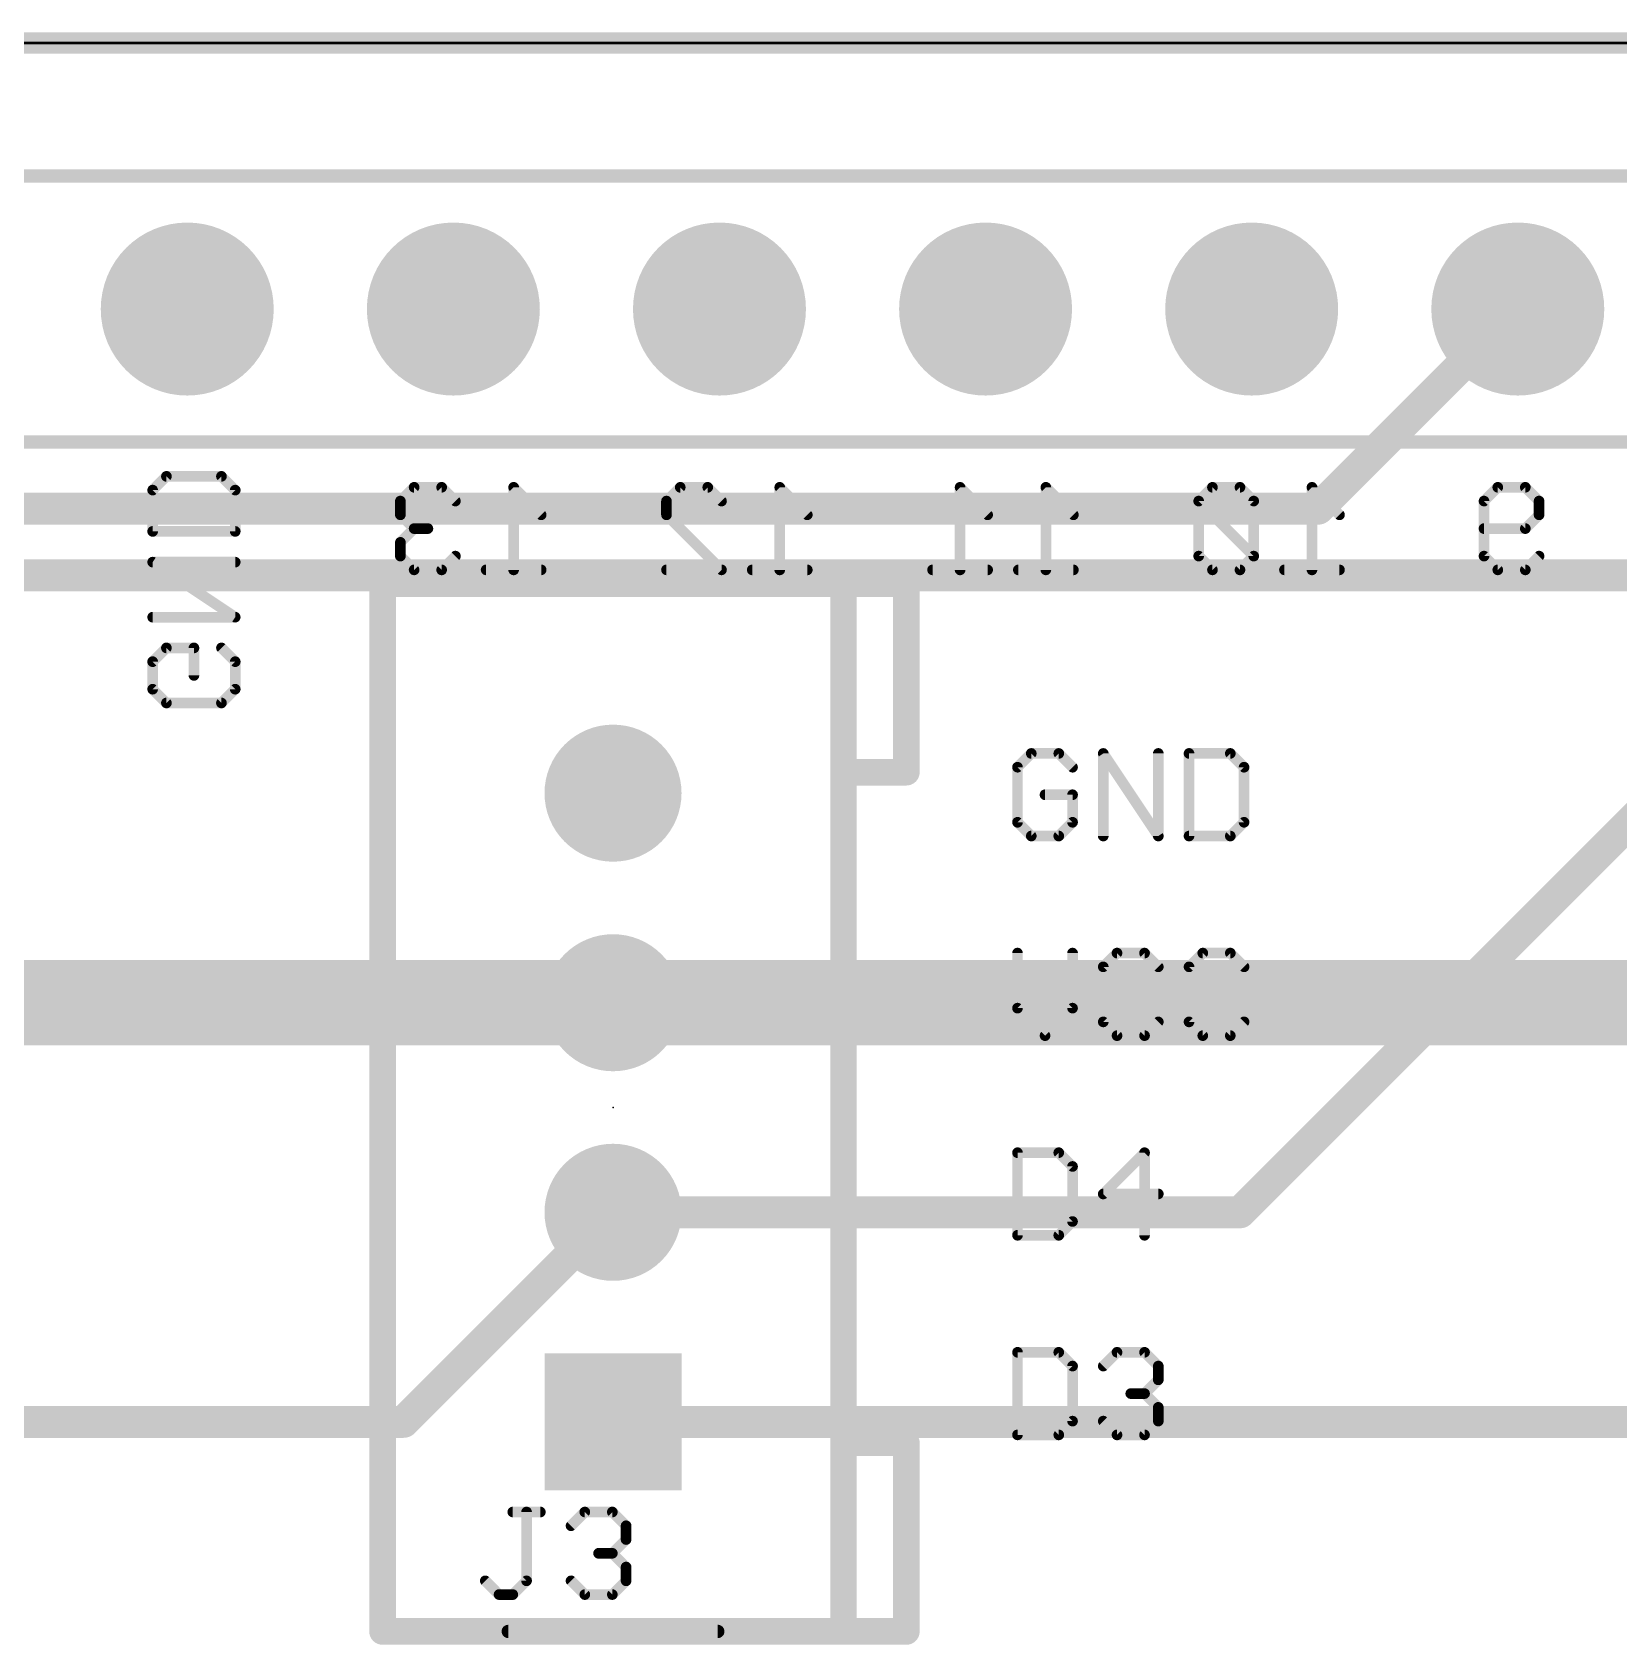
# Model space of a CAD drawing. Extents: x -0.23 to 5.5, y -0.23 to 4.66.
# Drawn here: x 0.982 to 1.578, y 1.498 to 2.104 of the extents above; entities that cross this region are included whole.
import ezdxf

# ---------------------------------------------------------------- set-up
doc = ezdxf.new("R2010")
doc.units = 0
for name, color, linetype in [('1', 14, 'CONTINUOUS'), ('16', 174, 'CONTINUOUS'), ('17', 94, 'CONTINUOUS'), ('20', 214, 'CONTINUOUS'), ('21', 251, 'CONTINUOUS'), ('22', 134, 'CONTINUOUS'), ('23', 178, 'CONTINUOUS'), ('25', 251, 'CONTINUOUS')]:
    doc.layers.add(name, color=color, linetype=linetype)

# ---------------------------------------------------------------- blocks, each defined once
blk = doc.blocks.new('SQUAREP')
blk.add_solid([(-0.5, -0.5), (0.5, -0.5), (-0.5, 0.5), (0.5, 0.5)])
blk = doc.blocks.new('ROUNDP')
at = {"const_width": 0.5}
blk.add_lwpolyline([(0, -0.25, 1), (0, 0.25, 1), (0, -0.25)], format="xyb", dxfattribs=at)

msp = doc.modelspace()

# ---------------------------------------------------------------- linework, layer by layer
at = {"layer": '1'}
for points, const_width in [([(0, 2.1), (2.7, 2.1)], 0.008), ([(0.725, 1.73937), (1.2, 1.73937)], 0.032), ([(1.675, 1.73937), (1.2, 1.73937)], 0.032)]:
    msp.add_lwpolyline(points, dxfattribs=dict(at, const_width=const_width))
at = {"layer": '1', "const_width": 0.016}
for points in [[(1.2, 1.74737, 1), (1.2, 1.73137)], [(1.2, 1.73137, 1), (1.2, 1.74737)]]:
    msp.add_lwpolyline(points, format="xyb", dxfattribs=at)
at = {"layer": '16'}
for points, const_width in [([(0, 2.1), (2.7, 2.1)], 0.008), ([(1.465, 1.925), (1.54, 2)], 0.012), ([(0.735, 1.925), (1.465, 1.925)], 0.012), ([(1.7, 1.925), (1.43563, 1.66063)], 0.012), ([(0.965, 1.9), (1.64, 1.9)], 0.012), ([(1.12126, 1.58189), (1.2, 1.66063)], 0.012), ([(1.2, 1.66063), (1.43563, 1.66063)], 0.012), ([(0.725, 1.58189), (1.12126, 1.58189)], 0.012), ([(1.2, 1.58189), (1.59626, 1.58189)], 0.012)]:
    msp.add_lwpolyline(points, dxfattribs=dict(at, const_width=const_width))
at = {"layer": '16', "const_width": 0.006}
for points in [[(1.542121, 1.997879, 1), (1.537879, 2.002121)], [(1.462879, 1.927121, 1), (1.467121, 1.922879)], [(1.465, 1.922, 1), (1.465, 1.928)], [(1.2, 1.66363, 1), (1.2, 1.65763)], [(1.202121, 1.658509, 1), (1.197879, 1.662751)], [(1.43563, 1.65763, 1), (1.43563, 1.66363)], [(1.433509, 1.662751, 1), (1.437751, 1.658509)], [(1.12126, 1.57889, 1), (1.12126, 1.58489)], [(1.2, 1.58489, 1), (1.2, 1.57889)], [(1.119139, 1.584011, 1), (1.123381, 1.579768)]]:
    msp.add_lwpolyline(points, format="xyb", dxfattribs=at)
at = {"layer": '20', "const_width": 0.001}
for points in [[(0.05, 2.1), (2.5, 2.1)], [(2.65, 2.1), (0.2, 2.1)]]:
    msp.add_lwpolyline(points, dxfattribs=at)
at = {"layer": '21'}
for points, const_width in [([(0, 2.1), (2.54, 2.1)], 0.005), ([(0.69, 2.05), (1.69, 2.05)], 0.005), ([(1.69, 1.95), (0.69, 1.95)], 0.005), ([(1.286614, 1.89685), (1.113386, 1.89685)], 0.01), ([(1.113386, 1.50315), (1.113386, 1.89685)], 0.01), ([(1.140945, 1.89685), (1.259055, 1.89685)], 0.01), ([(1.286614, 1.825984), (1.286614, 1.89685)], 0.01), ([(1.310236, 1.89685), (1.286614, 1.89685)], 0.01), ([(1.310236, 1.825984), (1.310236, 1.89685)], 0.01), ([(1.286614, 1.574016), (1.286614, 1.825984)], 0.01), ([(1.286614, 1.825984), (1.310236, 1.825984)], 0.01), ([(1.357171, 1.833026), (1.352, 1.827855)], 0.004), ([(1.352, 1.827855), (1.352, 1.807171)], 0.004), ([(1.367513, 1.833026), (1.357171, 1.833026)], 0.004), ([(1.372684, 1.827855), (1.367513, 1.833026)], 0.004), ([(1.384227, 1.802), (1.384227, 1.833026)], 0.004), ([(1.384227, 1.833026), (1.404912, 1.802)], 0.004), ([(1.404912, 1.802), (1.404912, 1.833026)], 0.004), ([(1.416455, 1.833026), (1.416455, 1.802)], 0.004), ([(1.431968, 1.833026), (1.416455, 1.833026)], 0.004), ([(1.437139, 1.827855), (1.431968, 1.833026)], 0.004), ([(1.437139, 1.807171), (1.437139, 1.827855)], 0.004), ([(1.372684, 1.817513), (1.362342, 1.817513)], 0.004), ([(1.372684, 1.807171), (1.372684, 1.817513)], 0.004), ([(1.352, 1.807171), (1.357171, 1.802)], 0.004), ([(1.367513, 1.802), (1.372684, 1.807171)], 0.004), ([(1.431968, 1.802), (1.437139, 1.807171)], 0.004), ([(1.357171, 1.802), (1.367513, 1.802)], 0.004), ([(1.416455, 1.802), (1.431968, 1.802)], 0.004), ([(1.352, 1.758026), (1.352, 1.737342)], 0.004), ([(1.372684, 1.737342), (1.372684, 1.758026)], 0.004), ([(1.389398, 1.758026), (1.384227, 1.752855)], 0.004), ([(1.399741, 1.758026), (1.389398, 1.758026)], 0.004), ([(1.404912, 1.752855), (1.399741, 1.758026)], 0.004), ([(1.421626, 1.758026), (1.416455, 1.752855)], 0.004), ([(1.431968, 1.758026), (1.421626, 1.758026)], 0.004), ([(1.437139, 1.752855), (1.431968, 1.758026)], 0.004), ([(1.384227, 1.752855), (1.384227, 1.732171)], 0.004), ([(1.416455, 1.752855), (1.416455, 1.732171)], 0.004), ([(1.352, 1.737342), (1.362342, 1.727)], 0.004), ([(1.362342, 1.727), (1.372684, 1.737342)], 0.004), ([(1.384227, 1.732171), (1.389398, 1.727)], 0.004), ([(1.399741, 1.727), (1.404912, 1.732171)], 0.004), ([(1.416455, 1.732171), (1.421626, 1.727)], 0.004), ([(1.431968, 1.727), (1.437139, 1.732171)], 0.004), ([(1.389398, 1.727), (1.399741, 1.727)], 0.004), ([(1.421626, 1.727), (1.431968, 1.727)], 0.004), ([(1.352, 1.683026), (1.352, 1.652)], 0.004), ([(1.367513, 1.683026), (1.352, 1.683026)], 0.004), ([(1.372684, 1.677855), (1.367513, 1.683026)], 0.004), ([(1.399741, 1.683026), (1.384227, 1.667513)], 0.004), ([(1.399741, 1.652), (1.399741, 1.683026)], 0.004), ([(1.372684, 1.657171), (1.372684, 1.677855)], 0.004), ([(1.384227, 1.667513), (1.404912, 1.667513)], 0.004), ([(1.352, 1.652), (1.367513, 1.652)], 0.004), ([(1.367513, 1.652), (1.372684, 1.657171)], 0.004), ([(1.352, 1.608026), (1.352, 1.577)], 0.004), ([(1.367513, 1.608026), (1.352, 1.608026)], 0.004), ([(1.372684, 1.602855), (1.367513, 1.608026)], 0.004), ([(1.384227, 1.602855), (1.389398, 1.608026)], 0.004), ([(1.389398, 1.608026), (1.399741, 1.608026)], 0.004), ([(1.399741, 1.608026), (1.404912, 1.602855)], 0.004), ([(1.372684, 1.582171), (1.372684, 1.602855)], 0.004), ([(1.404912, 1.597684), (1.399741, 1.592513)], 0.004), ([(1.404912, 1.602855), (1.404912, 1.597684)], 0.004), ([(1.399741, 1.592513), (1.39457, 1.592513)], 0.004), ([(1.399741, 1.592513), (1.404912, 1.587342)], 0.004), ([(1.404912, 1.587342), (1.404912, 1.582171)], 0.004), ([(1.367513, 1.577), (1.372684, 1.582171)], 0.004), ([(1.389398, 1.577), (1.384227, 1.582171)], 0.004), ([(1.404912, 1.582171), (1.399741, 1.577)], 0.004), ([(1.286614, 1.50315), (1.286614, 1.574016)], 0.01), ([(1.310236, 1.574016), (1.286614, 1.574016)], 0.01), ([(1.310236, 1.50315), (1.310236, 1.574016)], 0.01), ([(1.352, 1.577), (1.367513, 1.577)], 0.004), ([(1.399741, 1.577), (1.389398, 1.577)], 0.004), ([(1.113386, 1.50315), (1.286614, 1.50315)], 0.01), ([(1.16063, 1.50315), (1.23937, 1.50315)], 0.005), ([(1.286614, 1.50315), (1.310236, 1.50315)], 0.01)]:
    msp.add_lwpolyline(points, dxfattribs=dict(at, const_width=const_width))
for points, const_width in [([(1.113386, 1.89935, 1), (1.113386, 1.89435)], 0.005), ([(1.115886, 1.89685, 1), (1.110886, 1.89685)], 0.005), ([(1.140945, 1.89935, 1), (1.140945, 1.89435)], 0.005), ([(1.259055, 1.89435, 1), (1.259055, 1.89935)], 0.005), ([(1.289114, 1.89685, 1), (1.284114, 1.89685)], 0.005), ([(1.286614, 1.89935, 1), (1.286614, 1.89435)], 0.005), ([(1.286614, 1.89435, 1), (1.286614, 1.89935)], 0.005), ([(1.312736, 1.89685, 1), (1.307736, 1.89685)], 0.005), ([(1.310236, 1.89435, 1), (1.310236, 1.89935)], 0.005), ([(1.289114, 1.825984, 1), (1.284114, 1.825984)], 0.005), ([(1.286614, 1.828484, 1), (1.286614, 1.823484)], 0.005), ([(1.310236, 1.823484, 1), (1.310236, 1.828484)], 0.005), ([(1.353, 1.827855, 1), (1.351, 1.827855)], 0.002), ([(1.357171, 1.834026, 1), (1.357171, 1.832026)], 0.002), ([(1.357878, 1.832319, 1), (1.356464, 1.833734)], 0.002), ([(1.36822, 1.833734, 1), (1.366806, 1.832319)], 0.002), ([(1.367513, 1.832026, 1), (1.367513, 1.834026)], 0.002), ([(1.38506, 1.833581, 1), (1.383395, 1.832472)], 0.002), ([(1.385227, 1.833026, 1), (1.383227, 1.833026)], 0.002), ([(1.405912, 1.833026, 1), (1.403912, 1.833026)], 0.002), ([(1.417455, 1.833026, 1), (1.415455, 1.833026)], 0.002), ([(1.416455, 1.834026, 1), (1.416455, 1.832026)], 0.002), ([(1.432675, 1.833734, 1), (1.431261, 1.832319)], 0.002), ([(1.431968, 1.832026, 1), (1.431968, 1.834026)], 0.002), ([(1.438139, 1.827855, 1), (1.436139, 1.827855)], 0.002), ([(1.284114, 1.825984, 1), (1.289114, 1.825984)], 0.005), ([(1.307736, 1.825984, 1), (1.312736, 1.825984)], 0.005), ([(1.351293, 1.828562, 1), (1.352707, 1.827148)], 0.002), ([(1.371977, 1.827148, 1), (1.373391, 1.828562)], 0.002), ([(1.436432, 1.827148, 1), (1.437846, 1.828562)], 0.002), ([(1.362342, 1.818513, 1), (1.362342, 1.816513)], 0.002), ([(1.373684, 1.817513, 1), (1.371684, 1.817513)], 0.002), ([(1.372684, 1.816513, 1), (1.372684, 1.818513)], 0.002), ([(1.352707, 1.807878, 1), (1.351293, 1.806464)], 0.002), ([(1.351, 1.807171, 1), (1.353, 1.807171)], 0.002), ([(1.371684, 1.807171, 1), (1.373684, 1.807171)], 0.002), ([(1.373391, 1.806464, 1), (1.371977, 1.807878)], 0.002), ([(1.436139, 1.807171, 1), (1.438139, 1.807171)], 0.002), ([(1.437846, 1.806464, 1), (1.436432, 1.807878)], 0.002), ([(1.357171, 1.803, 1), (1.357171, 1.801)], 0.002), ([(1.356464, 1.801293, 1), (1.357878, 1.802707)], 0.002), ([(1.366806, 1.802707, 1), (1.36822, 1.801293)], 0.002), ([(1.367513, 1.801, 1), (1.367513, 1.803)], 0.002), ([(1.383227, 1.802, 1), (1.385227, 1.802)], 0.002), ([(1.403912, 1.802, 1), (1.405912, 1.802)], 0.002), ([(1.40408, 1.801445, 1), (1.405744, 1.802555)], 0.002), ([(1.416455, 1.803, 1), (1.416455, 1.801)], 0.002), ([(1.415455, 1.802, 1), (1.417455, 1.802)], 0.002), ([(1.431261, 1.802707, 1), (1.432675, 1.801293)], 0.002), ([(1.431968, 1.801, 1), (1.431968, 1.803)], 0.002), ([(1.353, 1.758026, 1), (1.351, 1.758026)], 0.002), ([(1.373684, 1.758026, 1), (1.371684, 1.758026)], 0.002), ([(1.389398, 1.759026, 1), (1.389398, 1.757026)], 0.002), ([(1.390106, 1.757319, 1), (1.388691, 1.758734)], 0.002), ([(1.400448, 1.758734, 1), (1.399034, 1.757319)], 0.002), ([(1.399741, 1.757026, 1), (1.399741, 1.759026)], 0.002), ([(1.421626, 1.759026, 1), (1.421626, 1.757026)], 0.002), ([(1.422333, 1.757319, 1), (1.420919, 1.758734)], 0.002), ([(1.432675, 1.758734, 1), (1.431261, 1.757319)], 0.002), ([(1.431968, 1.757026, 1), (1.431968, 1.759026)], 0.002), ([(1.385227, 1.752855, 1), (1.383227, 1.752855)], 0.002), ([(1.38352, 1.753562, 1), (1.384935, 1.752148)], 0.002), ([(1.404205, 1.752148, 1), (1.405619, 1.753562)], 0.002), ([(1.417455, 1.752855, 1), (1.415455, 1.752855)], 0.002), ([(1.415748, 1.753562, 1), (1.417162, 1.752148)], 0.002), ([(1.436432, 1.752148, 1), (1.437846, 1.753562)], 0.002), ([(1.352707, 1.738049, 1), (1.351293, 1.736635)], 0.002), ([(1.373391, 1.736635, 1), (1.371977, 1.738049)], 0.002), ([(1.351, 1.737342, 1), (1.353, 1.737342)], 0.002), ([(1.371684, 1.737342, 1), (1.373684, 1.737342)], 0.002), ([(1.384935, 1.732878, 1), (1.38352, 1.731464)], 0.002), ([(1.383227, 1.732171, 1), (1.385227, 1.732171)], 0.002), ([(1.405619, 1.731464, 1), (1.404205, 1.732878)], 0.002), ([(1.417162, 1.732878, 1), (1.415748, 1.731464)], 0.002), ([(1.415455, 1.732171, 1), (1.417455, 1.732171)], 0.002), ([(1.437846, 1.731464, 1), (1.436432, 1.732878)], 0.002), ([(1.361635, 1.727707, 1), (1.363049, 1.726293)], 0.002), ([(1.361635, 1.726293, 1), (1.363049, 1.727707)], 0.002), ([(1.389398, 1.728, 1), (1.389398, 1.726)], 0.002), ([(1.388691, 1.726293, 1), (1.390106, 1.727707)], 0.002), ([(1.399034, 1.727707, 1), (1.400448, 1.726293)], 0.002), ([(1.399741, 1.726, 1), (1.399741, 1.728)], 0.002), ([(1.421626, 1.728, 1), (1.421626, 1.726)], 0.002), ([(1.420919, 1.726293, 1), (1.422333, 1.727707)], 0.002), ([(1.431261, 1.727707, 1), (1.432675, 1.726293)], 0.002), ([(1.431968, 1.726, 1), (1.431968, 1.728)], 0.002), ([(1.353, 1.683026, 1), (1.351, 1.683026)], 0.002), ([(1.352, 1.684026, 1), (1.352, 1.682026)], 0.002), ([(1.36822, 1.683734, 1), (1.366806, 1.682319)], 0.002), ([(1.367513, 1.682026, 1), (1.367513, 1.684026)], 0.002), ([(1.400741, 1.683026, 1), (1.398741, 1.683026)], 0.002), ([(1.400448, 1.682319, 1), (1.399034, 1.683734)], 0.002), ([(1.373684, 1.677855, 1), (1.371684, 1.677855)], 0.002), ([(1.371977, 1.677148, 1), (1.373391, 1.678562)], 0.002), ([(1.384227, 1.668513, 1), (1.384227, 1.666513)], 0.002), ([(1.38352, 1.66822, 1), (1.384935, 1.666806)], 0.002), ([(1.404912, 1.666513, 1), (1.404912, 1.668513)], 0.002), ([(1.352, 1.653, 1), (1.352, 1.651)], 0.002), ([(1.367513, 1.651, 1), (1.367513, 1.653)], 0.002), ([(1.371684, 1.657171, 1), (1.373684, 1.657171)], 0.002), ([(1.373391, 1.656464, 1), (1.371977, 1.657878)], 0.002), ([(1.351, 1.652, 1), (1.353, 1.652)], 0.002), ([(1.366806, 1.652707, 1), (1.36822, 1.651293)], 0.002), ([(1.398741, 1.652, 1), (1.400741, 1.652)], 0.002), ([(1.353, 1.608026, 1), (1.351, 1.608026)], 0.002), ([(1.352, 1.609026, 1), (1.352, 1.607026)], 0.002), ([(1.36822, 1.608734, 1), (1.366806, 1.607319)], 0.002), ([(1.367513, 1.607026, 1), (1.367513, 1.609026)], 0.002), ([(1.389398, 1.609026, 1), (1.389398, 1.607026)], 0.002), ([(1.390106, 1.607319, 1), (1.388691, 1.608734)], 0.002), ([(1.400448, 1.608734, 1), (1.399034, 1.607319)], 0.002), ([(1.399741, 1.607026, 1), (1.399741, 1.609026)], 0.002), ([(1.373684, 1.602855, 1), (1.371684, 1.602855)], 0.002), ([(1.371977, 1.602148, 1), (1.373391, 1.603562)], 0.002), ([(1.38352, 1.603562, 1), (1.384935, 1.602148)], 0.002), ([(1.405912, 1.602855, 1), (1.403912, 1.602855)], 0.002), ([(1.404205, 1.602148, 1), (1.405619, 1.603562)], 0.002), ([(1.405619, 1.596977, 1), (1.404205, 1.598391)], 0.002), ([(1.39457, 1.593513, 1), (1.39457, 1.591513)], 0.002), ([(1.400448, 1.59322, 1), (1.399034, 1.591806)], 0.002), ([(1.399034, 1.59322, 1), (1.400448, 1.591806)], 0.002), ([(1.399741, 1.591513, 1), (1.399741, 1.593513)], 0.002), ([(1.403912, 1.597684, 1), (1.405912, 1.597684)], 0.002), ([(1.405912, 1.587342, 1), (1.403912, 1.587342)], 0.002), ([(1.404205, 1.586635, 1), (1.405619, 1.588049)], 0.002), ([(1.371684, 1.582171, 1), (1.373684, 1.582171)], 0.002), ([(1.373391, 1.581464, 1), (1.371977, 1.582878)], 0.002), ([(1.384935, 1.582878, 1), (1.38352, 1.581464)], 0.002), ([(1.403912, 1.582171, 1), (1.405912, 1.582171)], 0.002), ([(1.405619, 1.581464, 1), (1.404205, 1.582878)], 0.002), ([(1.289114, 1.574016, 1), (1.284114, 1.574016)], 0.005), ([(1.286614, 1.576516, 1), (1.286614, 1.571516)], 0.005), ([(1.284114, 1.574016, 1), (1.289114, 1.574016)], 0.005), ([(1.312736, 1.574016, 1), (1.307736, 1.574016)], 0.005), ([(1.310236, 1.571516, 1), (1.310236, 1.576516)], 0.005), ([(1.352, 1.578, 1), (1.352, 1.576)], 0.002), ([(1.351, 1.577, 1), (1.353, 1.577)], 0.002), ([(1.366806, 1.577707, 1), (1.36822, 1.576293)], 0.002), ([(1.367513, 1.576, 1), (1.367513, 1.578)], 0.002), ([(1.389398, 1.578, 1), (1.389398, 1.576)], 0.002), ([(1.388691, 1.576293, 1), (1.390106, 1.577707)], 0.002), ([(1.399034, 1.577707, 1), (1.400448, 1.576293)], 0.002), ([(1.399741, 1.576, 1), (1.399741, 1.578)], 0.002), ([(1.113386, 1.50565, 1), (1.113386, 1.50065)], 0.005), ([(1.110886, 1.50315, 1), (1.115886, 1.50315)], 0.005), ([(1.16063, 1.5044, 1), (1.16063, 1.5019)], 0.0025), ([(1.23937, 1.5019, 1), (1.23937, 1.5044)], 0.0025), ([(1.286614, 1.50565, 1), (1.286614, 1.50065)], 0.005), ([(1.284114, 1.50315, 1), (1.289114, 1.50315)], 0.005), ([(1.286614, 1.50065, 1), (1.286614, 1.50565)], 0.005), ([(1.307736, 1.50315, 1), (1.312736, 1.50315)], 0.005), ([(1.310236, 1.50065, 1), (1.310236, 1.50565)], 0.005)]:
    msp.add_lwpolyline(points, format="xyb", dxfattribs=dict(at, const_width=const_width))
at = {"layer": '22', "const_width": 0.004}
for points in [[(1.027, 1.931968), (1.032171, 1.937139)], [(1.032171, 1.937139), (1.052855, 1.937139)], [(1.052855, 1.937139), (1.058026, 1.931968)], [(1.027, 1.916455), (1.027, 1.931968)], [(1.058026, 1.931968), (1.058026, 1.916455)], [(1.125259, 1.933026), (1.120088, 1.927855)], [(1.135602, 1.933026), (1.125259, 1.933026)], [(1.140773, 1.927855), (1.135602, 1.933026)], [(1.173, 1.922684), (1.162658, 1.933026)], [(1.162658, 1.933026), (1.162658, 1.902)], [(1.220088, 1.927855), (1.225259, 1.933026)], [(1.225259, 1.933026), (1.235602, 1.933026)], [(1.235602, 1.933026), (1.240773, 1.927855)], [(1.273, 1.922684), (1.262658, 1.933026)], [(1.262658, 1.933026), (1.262658, 1.902)], [(1.340773, 1.922684), (1.33043, 1.933026)], [(1.33043, 1.933026), (1.33043, 1.902)], [(1.373, 1.922684), (1.362658, 1.933026)], [(1.362658, 1.933026), (1.362658, 1.902)], [(1.425259, 1.933026), (1.420088, 1.927855)], [(1.435602, 1.933026), (1.425259, 1.933026)], [(1.440773, 1.927855), (1.435602, 1.933026)], [(1.473, 1.922684), (1.462658, 1.933026)], [(1.462658, 1.933026), (1.462658, 1.902)], [(1.527316, 1.927855), (1.532487, 1.933026)], [(1.532487, 1.933026), (1.542829, 1.933026)], [(1.542829, 1.933026), (1.548, 1.927855)], [(1.120088, 1.927855), (1.120088, 1.922684)], [(1.220088, 1.922684), (1.220088, 1.927855)], [(1.420088, 1.927855), (1.420088, 1.907171)], [(1.440773, 1.907171), (1.420088, 1.927855)], [(1.440773, 1.907171), (1.440773, 1.927855)], [(1.527316, 1.907171), (1.527316, 1.927855)], [(1.548, 1.927855), (1.548, 1.922684)], [(1.120088, 1.922684), (1.125259, 1.917513)], [(1.240773, 1.902), (1.220088, 1.922684)], [(1.548, 1.922684), (1.542829, 1.917513)], [(1.058026, 1.916455), (1.027, 1.916455)], [(1.125259, 1.917513), (1.120088, 1.912342)], [(1.125259, 1.917513), (1.13043, 1.917513)], [(1.542829, 1.917513), (1.527316, 1.917513)], [(1.120088, 1.912342), (1.120088, 1.907171)], [(1.120088, 1.907171), (1.125259, 1.902)], [(1.135602, 1.902), (1.140773, 1.907171)], [(1.420088, 1.907171), (1.425259, 1.902)], [(1.435602, 1.902), (1.440773, 1.907171)], [(1.532487, 1.902), (1.527316, 1.907171)], [(1.548, 1.907171), (1.542829, 1.902)], [(1.058026, 1.884227), (1.027, 1.904912)], [(1.027, 1.904912), (1.058026, 1.904912)], [(1.125259, 1.902), (1.135602, 1.902)], [(1.173, 1.902), (1.152316, 1.902)], [(1.220088, 1.902), (1.240773, 1.902)], [(1.273, 1.902), (1.252316, 1.902)], [(1.340773, 1.902), (1.320088, 1.902)], [(1.373, 1.902), (1.352316, 1.902)], [(1.425259, 1.902), (1.435602, 1.902)], [(1.473, 1.902), (1.452316, 1.902)], [(1.542829, 1.902), (1.532487, 1.902)], [(1.027, 1.884227), (1.058026, 1.884227)], [(1.027, 1.867513), (1.032171, 1.872684)], [(1.032171, 1.872684), (1.042513, 1.872684)], [(1.042513, 1.872684), (1.042513, 1.862342)], [(1.052855, 1.872684), (1.058026, 1.867513)], [(1.027, 1.857171), (1.027, 1.867513)], [(1.058026, 1.867513), (1.058026, 1.857171)], [(1.032171, 1.852), (1.027, 1.857171)], [(1.052855, 1.852), (1.032171, 1.852)], [(1.058026, 1.857171), (1.052855, 1.852)]]:
    msp.add_lwpolyline(points, dxfattribs=at)
at = {"layer": '22', "const_width": 0.002}
for points in [[(1.032171, 1.938139, 1), (1.032171, 1.936139)], [(1.032878, 1.936432, 1), (1.031464, 1.937846)], [(1.053562, 1.937846, 1), (1.052148, 1.936432)], [(1.052855, 1.936139, 1), (1.052855, 1.938139)], [(1.028, 1.931968, 1), (1.026, 1.931968)], [(1.026293, 1.932675, 1), (1.027707, 1.931261)], [(1.059026, 1.931968, 1), (1.057026, 1.931968)], [(1.057319, 1.931261, 1), (1.058734, 1.932675)], [(1.125259, 1.934026, 1), (1.125259, 1.932026)], [(1.125966, 1.932319, 1), (1.124552, 1.933734)], [(1.136309, 1.933734, 1), (1.134894, 1.932319)], [(1.135602, 1.932026, 1), (1.135602, 1.934026)], [(1.163365, 1.933734, 1), (1.161951, 1.932319)], [(1.163658, 1.933026, 1), (1.161658, 1.933026)], [(1.225259, 1.934026, 1), (1.225259, 1.932026)], [(1.225966, 1.932319, 1), (1.224552, 1.933734)], [(1.236309, 1.933734, 1), (1.234894, 1.932319)], [(1.235602, 1.932026, 1), (1.235602, 1.934026)], [(1.263365, 1.933734, 1), (1.261951, 1.932319)], [(1.263658, 1.933026, 1), (1.261658, 1.933026)], [(1.331137, 1.933734, 1), (1.329723, 1.932319)], [(1.33143, 1.933026, 1), (1.32943, 1.933026)], [(1.363365, 1.933734, 1), (1.361951, 1.932319)], [(1.363658, 1.933026, 1), (1.361658, 1.933026)], [(1.425259, 1.934026, 1), (1.425259, 1.932026)], [(1.425966, 1.932319, 1), (1.424552, 1.933734)], [(1.436309, 1.933734, 1), (1.434894, 1.932319)], [(1.435602, 1.932026, 1), (1.435602, 1.934026)], [(1.463365, 1.933734, 1), (1.461951, 1.932319)], [(1.463658, 1.933026, 1), (1.461658, 1.933026)], [(1.532487, 1.934026, 1), (1.532487, 1.932026)], [(1.533194, 1.932319, 1), (1.53178, 1.933734)], [(1.543536, 1.933734, 1), (1.542122, 1.932319)], [(1.542829, 1.932026, 1), (1.542829, 1.934026)], [(1.121088, 1.927855, 1), (1.119088, 1.927855)], [(1.119381, 1.928562, 1), (1.120795, 1.927148)], [(1.140065, 1.927148, 1), (1.14148, 1.928562)], [(1.221088, 1.927855, 1), (1.219088, 1.927855)], [(1.219381, 1.928562, 1), (1.220795, 1.927148)], [(1.240065, 1.927148, 1), (1.24148, 1.928562)], [(1.421088, 1.927855, 1), (1.419088, 1.927855)], [(1.420795, 1.928562, 1), (1.419381, 1.927148)], [(1.419381, 1.928562, 1), (1.420795, 1.927148)], [(1.441773, 1.927855, 1), (1.439773, 1.927855)], [(1.440065, 1.927148, 1), (1.44148, 1.928562)], [(1.528316, 1.927855, 1), (1.526316, 1.927855)], [(1.526609, 1.928562, 1), (1.528023, 1.927148)], [(1.549, 1.927855, 1), (1.547, 1.927855)], [(1.547293, 1.927148, 1), (1.548707, 1.928562)], [(1.120795, 1.923391, 1), (1.119381, 1.921977)], [(1.119088, 1.922684, 1), (1.121088, 1.922684)], [(1.172293, 1.921977, 1), (1.173707, 1.923391)], [(1.220795, 1.923391, 1), (1.219381, 1.921977)], [(1.219088, 1.922684, 1), (1.221088, 1.922684)], [(1.272293, 1.921977, 1), (1.273707, 1.923391)], [(1.340065, 1.921977, 1), (1.34148, 1.923391)], [(1.372293, 1.921977, 1), (1.373707, 1.923391)], [(1.472293, 1.921977, 1), (1.473707, 1.923391)], [(1.547, 1.922684, 1), (1.549, 1.922684)], [(1.548707, 1.921977, 1), (1.547293, 1.923391)], [(1.027, 1.917455, 1), (1.027, 1.915455)], [(1.026, 1.916455, 1), (1.028, 1.916455)], [(1.057026, 1.916455, 1), (1.059026, 1.916455)], [(1.058026, 1.915455, 1), (1.058026, 1.917455)], [(1.125259, 1.918513, 1), (1.125259, 1.916513)], [(1.125966, 1.916806, 1), (1.124552, 1.91822)], [(1.124552, 1.916806, 1), (1.125966, 1.91822)], [(1.13043, 1.916513, 1), (1.13043, 1.918513)], [(1.527316, 1.918513, 1), (1.527316, 1.916513)], [(1.542122, 1.91822, 1), (1.543536, 1.916806)], [(1.542829, 1.916513, 1), (1.542829, 1.918513)], [(1.121088, 1.912342, 1), (1.119088, 1.912342)], [(1.119381, 1.913049, 1), (1.120795, 1.911635)], [(1.120795, 1.907878, 1), (1.119381, 1.906464)], [(1.14148, 1.906464, 1), (1.140065, 1.907878)], [(1.420795, 1.907878, 1), (1.419381, 1.906464)], [(1.44148, 1.906464, 1), (1.440065, 1.907878)], [(1.440065, 1.906464, 1), (1.44148, 1.907878)], [(1.528023, 1.907878, 1), (1.526609, 1.906464)], [(1.548707, 1.906464, 1), (1.547293, 1.907878)], [(1.027555, 1.905744, 1), (1.026445, 1.90408)], [(1.027, 1.905912, 1), (1.027, 1.903912)], [(1.058026, 1.903912, 1), (1.058026, 1.905912)], [(1.119088, 1.907171, 1), (1.121088, 1.907171)], [(1.125259, 1.903, 1), (1.125259, 1.901)], [(1.124552, 1.901293, 1), (1.125966, 1.902707)], [(1.134894, 1.902707, 1), (1.136309, 1.901293)], [(1.135602, 1.901, 1), (1.135602, 1.903)], [(1.152316, 1.903, 1), (1.152316, 1.901)], [(1.161658, 1.902, 1), (1.163658, 1.902)], [(1.173, 1.901, 1), (1.173, 1.903)], [(1.220088, 1.903, 1), (1.220088, 1.901)], [(1.240065, 1.901293, 1), (1.24148, 1.902707)], [(1.240773, 1.901, 1), (1.240773, 1.903)], [(1.252316, 1.903, 1), (1.252316, 1.901)], [(1.261658, 1.902, 1), (1.263658, 1.902)], [(1.273, 1.901, 1), (1.273, 1.903)], [(1.320088, 1.903, 1), (1.320088, 1.901)], [(1.32943, 1.902, 1), (1.33143, 1.902)], [(1.340773, 1.901, 1), (1.340773, 1.903)], [(1.352316, 1.903, 1), (1.352316, 1.901)], [(1.361658, 1.902, 1), (1.363658, 1.902)], [(1.373, 1.901, 1), (1.373, 1.903)], [(1.419088, 1.907171, 1), (1.421088, 1.907171)], [(1.425259, 1.903, 1), (1.425259, 1.901)], [(1.424552, 1.901293, 1), (1.425966, 1.902707)], [(1.434894, 1.902707, 1), (1.436309, 1.901293)], [(1.435602, 1.901, 1), (1.435602, 1.903)], [(1.439773, 1.907171, 1), (1.441773, 1.907171)], [(1.452316, 1.903, 1), (1.452316, 1.901)], [(1.461658, 1.902, 1), (1.463658, 1.902)], [(1.473, 1.901, 1), (1.473, 1.903)], [(1.526316, 1.907171, 1), (1.528316, 1.907171)], [(1.532487, 1.903, 1), (1.532487, 1.901)], [(1.53178, 1.901293, 1), (1.533194, 1.902707)], [(1.542122, 1.902707, 1), (1.543536, 1.901293)], [(1.542829, 1.901, 1), (1.542829, 1.903)], [(1.027, 1.885227, 1), (1.027, 1.883227)], [(1.057472, 1.883395, 1), (1.058581, 1.88506)], [(1.058026, 1.883227, 1), (1.058026, 1.885227)], [(1.032171, 1.873684, 1), (1.032171, 1.871684)], [(1.032878, 1.871977, 1), (1.031464, 1.873391)], [(1.043513, 1.872684, 1), (1.041513, 1.872684)], [(1.042513, 1.871684, 1), (1.042513, 1.873684)], [(1.053562, 1.873391, 1), (1.052148, 1.871977)], [(1.028, 1.867513, 1), (1.026, 1.867513)], [(1.026293, 1.86822, 1), (1.027707, 1.866806)], [(1.059026, 1.867513, 1), (1.057026, 1.867513)], [(1.057319, 1.866806, 1), (1.058734, 1.86822)], [(1.041513, 1.862342, 1), (1.043513, 1.862342)], [(1.027707, 1.857878, 1), (1.026293, 1.856464)], [(1.026, 1.857171, 1), (1.028, 1.857171)], [(1.032171, 1.853, 1), (1.032171, 1.851)], [(1.052855, 1.851, 1), (1.052855, 1.853)], [(1.057026, 1.857171, 1), (1.059026, 1.857171)], [(1.058734, 1.856464, 1), (1.057319, 1.857878)], [(1.031464, 1.851293, 1), (1.032878, 1.852707)], [(1.052148, 1.852707, 1), (1.053562, 1.851293)]]:
    msp.add_lwpolyline(points, format="xyb", dxfattribs=at)
at = {"layer": '23'}
msp.add_point((1.2, 1.7), dxfattribs=at)
at = {"layer": '25', "const_width": 0.004}
for points in [[(1.162342, 1.548026), (1.172684, 1.548026)], [(1.167513, 1.522171), (1.167513, 1.548026)], [(1.184227, 1.542855), (1.189398, 1.548026)], [(1.189398, 1.548026), (1.199741, 1.548026)], [(1.199741, 1.548026), (1.204912, 1.542855)], [(1.204912, 1.537684), (1.199741, 1.532513)], [(1.204912, 1.542855), (1.204912, 1.537684)], [(1.199741, 1.532513), (1.19457, 1.532513)], [(1.199741, 1.532513), (1.204912, 1.527342)], [(1.204912, 1.527342), (1.204912, 1.522171)], [(1.152, 1.522171), (1.157171, 1.517)], [(1.162342, 1.517), (1.167513, 1.522171)], [(1.189398, 1.517), (1.184227, 1.522171)], [(1.204912, 1.522171), (1.199741, 1.517)], [(1.157171, 1.517), (1.162342, 1.517)], [(1.199741, 1.517), (1.189398, 1.517)]]:
    msp.add_lwpolyline(points, dxfattribs=at)
at = {"layer": '25', "const_width": 0.002}
for points in [[(1.162342, 1.549026, 1), (1.162342, 1.547026)], [(1.168513, 1.548026, 1), (1.166513, 1.548026)], [(1.172684, 1.547026, 1), (1.172684, 1.549026)], [(1.189398, 1.549026, 1), (1.189398, 1.547026)], [(1.190106, 1.547319, 1), (1.188691, 1.548734)], [(1.200448, 1.548734, 1), (1.199034, 1.547319)], [(1.199741, 1.547026, 1), (1.199741, 1.549026)], [(1.18352, 1.543562, 1), (1.184935, 1.542148)], [(1.205912, 1.542855, 1), (1.203912, 1.542855)], [(1.204205, 1.542148, 1), (1.205619, 1.543562)], [(1.205619, 1.536977, 1), (1.204205, 1.538391)], [(1.19457, 1.533513, 1), (1.19457, 1.531513)], [(1.200448, 1.53322, 1), (1.199034, 1.531806)], [(1.199034, 1.53322, 1), (1.200448, 1.531806)], [(1.199741, 1.531513, 1), (1.199741, 1.533513)], [(1.203912, 1.537684, 1), (1.205912, 1.537684)], [(1.205912, 1.527342, 1), (1.203912, 1.527342)], [(1.204205, 1.526635, 1), (1.205619, 1.528049)], [(1.152707, 1.522878, 1), (1.151293, 1.521464)], [(1.166513, 1.522171, 1), (1.168513, 1.522171)], [(1.16822, 1.521464, 1), (1.166806, 1.522878)], [(1.184935, 1.522878, 1), (1.18352, 1.521464)], [(1.203912, 1.522171, 1), (1.205912, 1.522171)], [(1.205619, 1.521464, 1), (1.204205, 1.522878)], [(1.157171, 1.518, 1), (1.157171, 1.516)], [(1.156464, 1.516293, 1), (1.157878, 1.517707)], [(1.161635, 1.517707, 1), (1.163049, 1.516293)], [(1.162342, 1.516, 1), (1.162342, 1.518)], [(1.189398, 1.518, 1), (1.189398, 1.516)], [(1.188691, 1.516293, 1), (1.190106, 1.517707)], [(1.199034, 1.517707, 1), (1.200448, 1.516293)], [(1.199741, 1.516, 1), (1.199741, 1.518)]]:
    msp.add_lwpolyline(points, format="xyb", dxfattribs=at)

# ---------------------------------------------------------------- block references
at = {"layer": '17', "xscale": 0.065, "yscale": 0.065}
for p in [(1.04, 2), (1.04, 2), (1.14, 2), (1.14, 2), (1.24, 2), (1.24, 2), (1.34, 2), (1.34, 2), (1.44, 2), (1.44, 2), (1.54, 2), (1.54, 2)]:
    msp.add_blockref('ROUNDP', p, dxfattribs=at)
at = {"layer": '17', "xscale": 0.051496, "yscale": 0.051496, "rotation": 90}
for name, p in [('ROUNDP', (1.2, 1.81811)), ('ROUNDP', (1.2, 1.81811)), ('ROUNDP', (1.2, 1.73937)), ('ROUNDP', (1.2, 1.73937)), ('ROUNDP', (1.2, 1.66063)), ('ROUNDP', (1.2, 1.66063)), ('SQUAREP', (1.2, 1.58189)), ('SQUAREP', (1.2, 1.58189))]:
    msp.add_blockref(name, p, dxfattribs=at)

doc.saveas('drawing.dxf')
